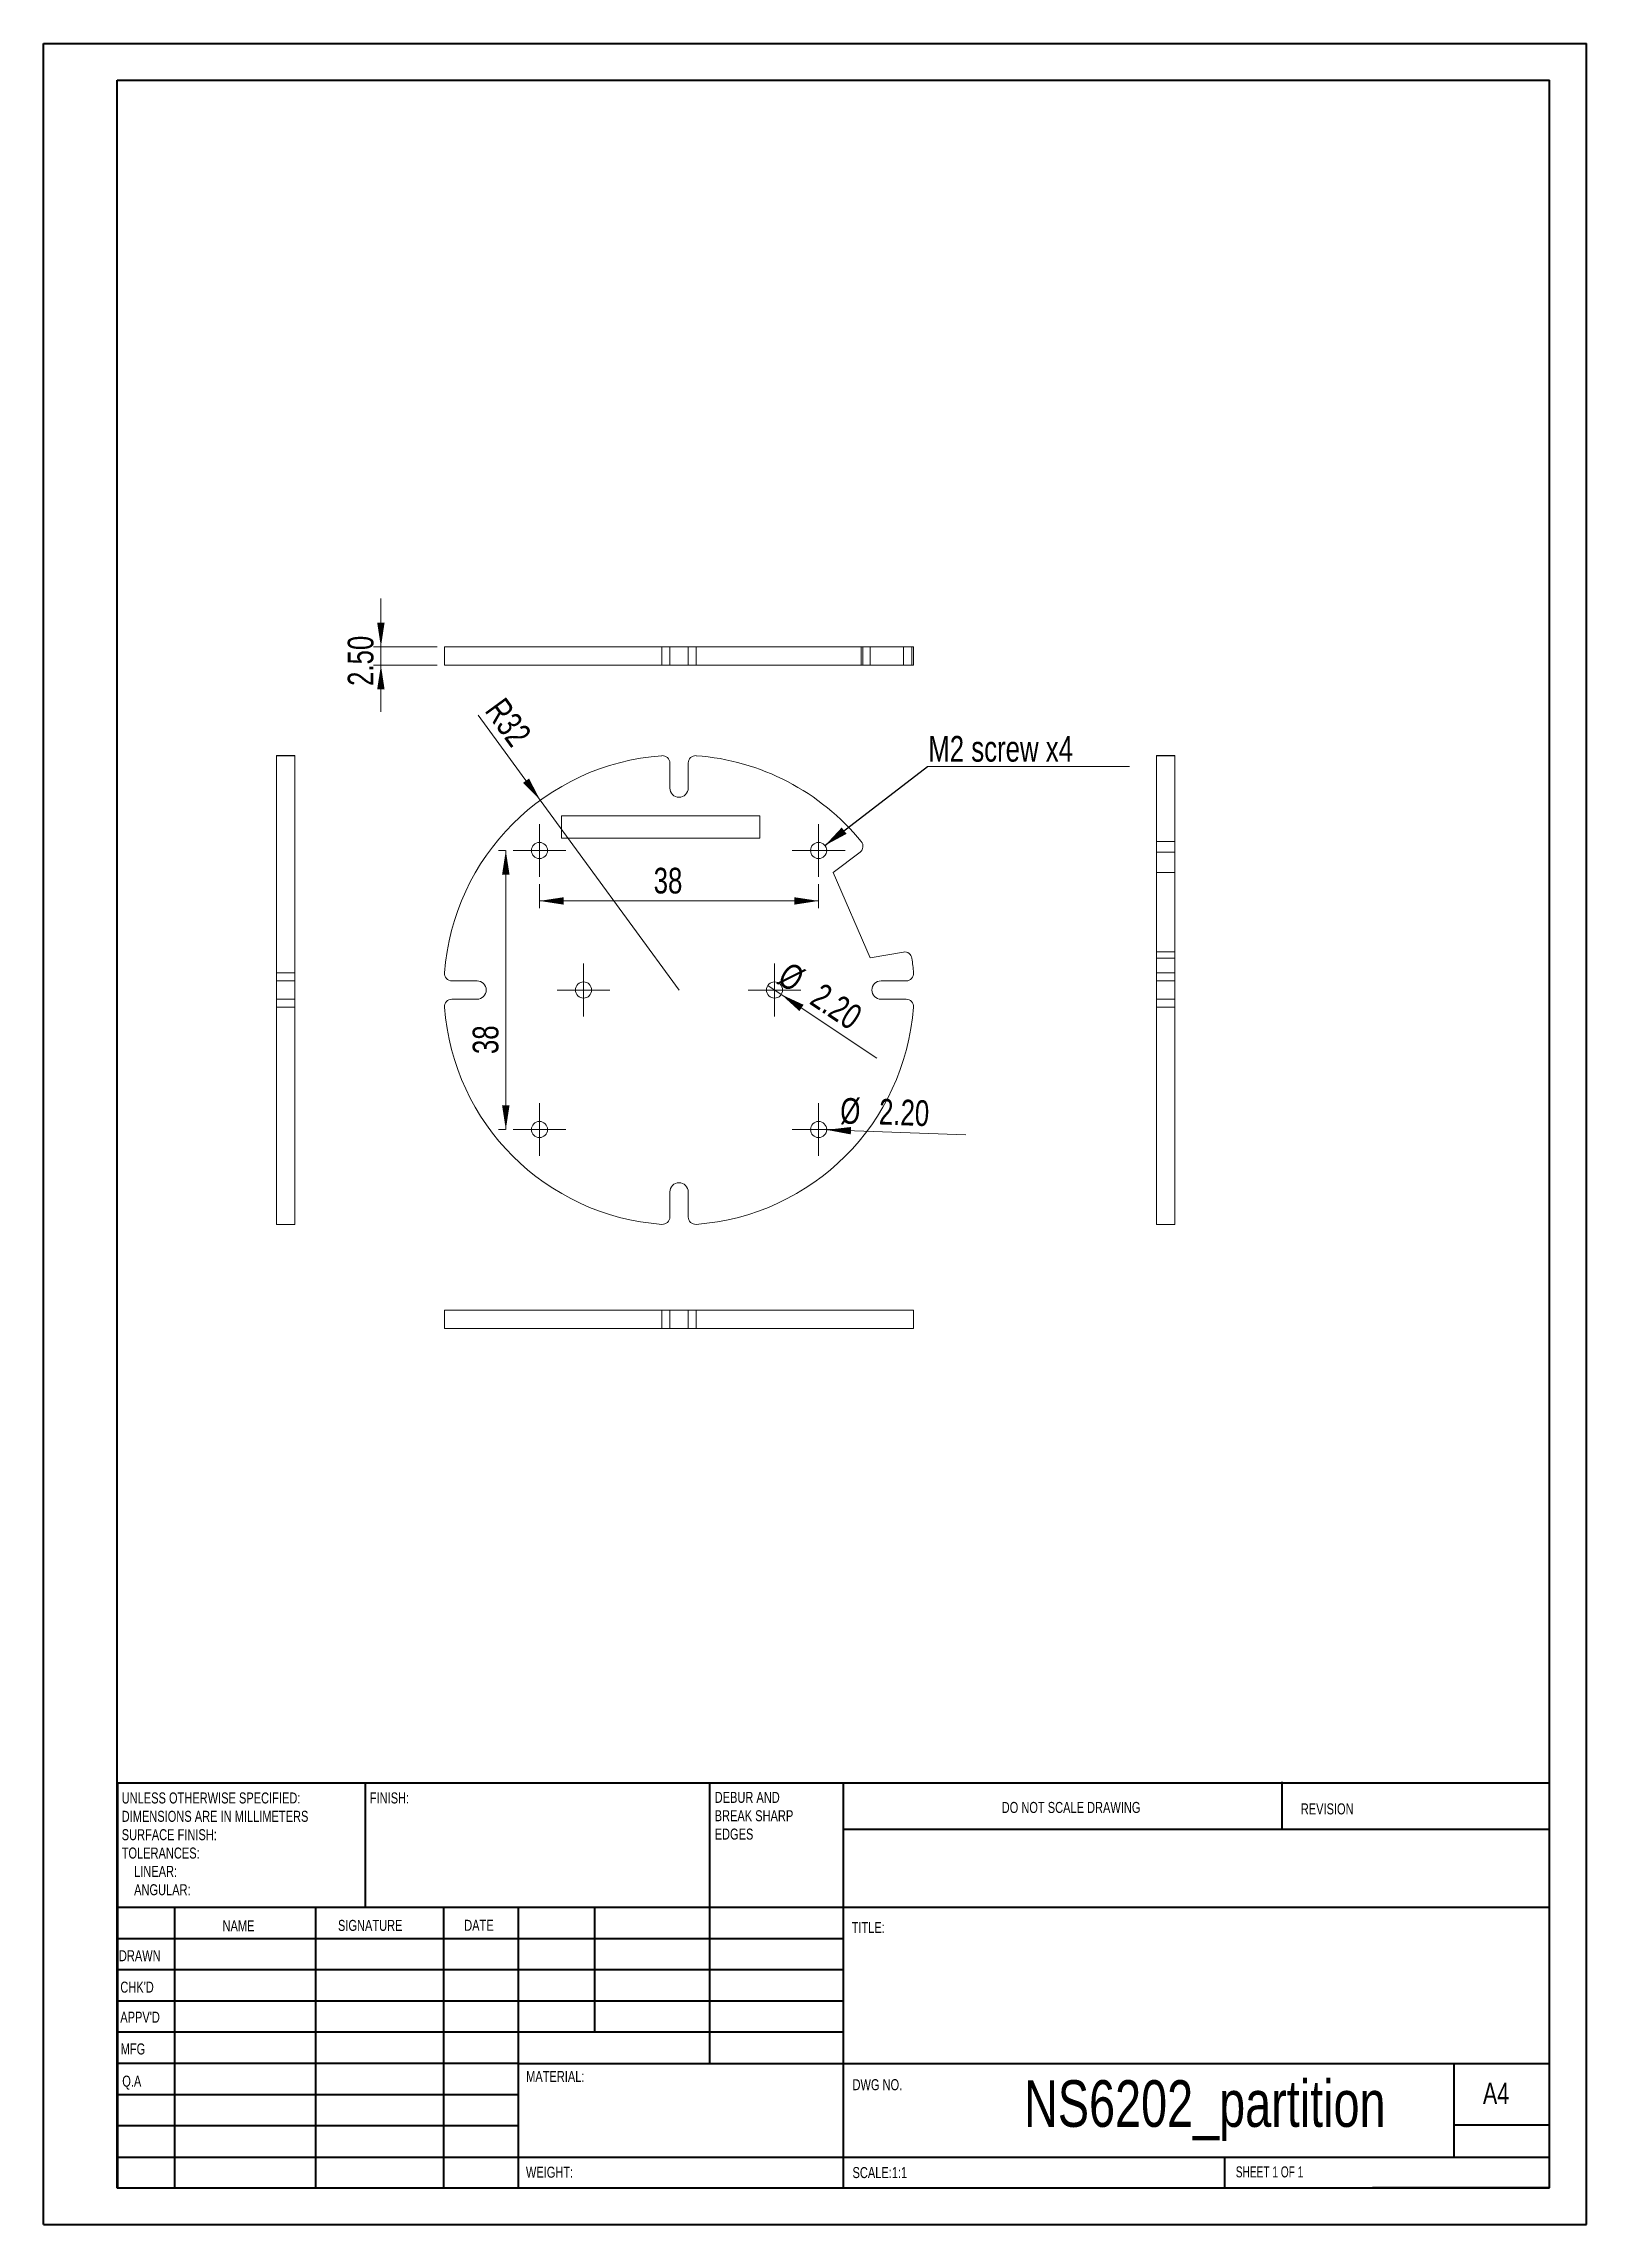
# Model space of a CAD drawing. Header units: millimetres. Extents: x 0 to 210, y 0 to 297.
import ezdxf

# ---------------------------------------------------------------- set-up
doc = ezdxf.new("R2010")
doc.units = ezdxf.units.MM
doc.styles.add('SLDTEXTSTYLE0', font='TXT', dxfattribs={"width": 0.75})
doc.styles.add('SLDTEXTSTYLE1', font='TXT', dxfattribs={"width": 0.6875})
doc.dimstyles.new('SLDDIMSTYLE0', dxfattribs={"dimtxt": 3.5, "dimasz": 3.302, "dimexe": 0, "dimexo": 0.0625, "dimgap": 0.875, "dimtad": 1, "dimrnd": 1e-09, "dimzin": 12, "dimdsep": 46, "dimtxsty": 'SLDTEXTSTYLE0', "dimsah": 1, "dimcen": 0.09, "dimadec": 0, "dimazin": 3, "dimtfac": 1, "dimtofl": 0, "dimtmove": 0, "dimatfit": 3, "dimfxl": 1, "dimfrac": 2, "dimtolj": 1, "dimtzin": 12, "dimarcsym": 0})
doc.dimstyles.new('SLDDIMSTYLE1', dxfattribs={"dimtxt": 3.5, "dimasz": 3.302, "dimexe": 0, "dimexo": 0.0625, "dimgap": 0.875, "dimtad": 1, "dimrnd": 1e-09, "dimzin": 12, "dimdsep": 46, "dimtxsty": 'SLDTEXTSTYLE0', "dimsah": 1, "dimcen": 0, "dimadec": 0, "dimazin": 3, "dimtfac": 1, "dimtofl": 0, "dimtmove": 0, "dimatfit": 3, "dimfxl": 1, "dimfrac": 2, "dimtolj": 1, "dimtzin": 12, "dimarcsym": 0})
doc.dimstyles.new('SLDDIMSTYLE2', dxfattribs={"dimtxt": 3.5, "dimasz": 3.302, "dimexe": 0, "dimexo": 0.0625, "dimgap": 0.875, "dimtad": 1, "dimrnd": 1e-09, "dimzin": 4, "dimdsep": 46, "dimtxsty": 'SLDTEXTSTYLE0', "dimblk1": 'NONE', "dimsah": 1, "dimcen": 0, "dimadec": 0, "dimazin": 1, "dimtfac": 1, "dimtmove": 0, "dimatfit": 3, "dimldrblk": 'NONE', "dimfxl": 1, "dimfrac": 2, "dimtolj": 1, "dimtzin": 12, "dimarcsym": 0})
doc.dimstyles.new('SLDDIMSTYLE3', dxfattribs={"dimtxt": 0, "dimasz": 3.302, "dimexe": 0, "dimexo": 0.0625, "dimgap": 0, "dimtad": 0, "dimtih": 1, "dimtoh": 1, "dimdec": 0, "dimrnd": 1e-09, "dimzin": 0, "dimdsep": 46, "dimtxsty": 'Standard', "dimsah": 1, "dimcen": 0.09, "dimadec": 0, "dimazin": 0, "dimtfac": 3.302, "dimtdec": 0, "dimtofl": 0, "dimtmove": 0, "dimatfit": 3, "dimfxl": 1, "dimfrac": 2, "dimtolj": 1, "dimtzin": 0, "dimarcsym": 0})
doc.dimstyles.new('SLDDIMSTYLE4', dxfattribs={"dimtxt": 3.5, "dimasz": 3.302, "dimexe": 0, "dimexo": 0.0625, "dimgap": 0.875, "dimtad": 1, "dimrnd": 1e-09, "dimzin": 4, "dimdsep": 46, "dimtxsty": 'SLDTEXTSTYLE0', "dimsah": 1, "dimcen": 0.09, "dimadec": 0, "dimazin": 1, "dimtfac": 1, "dimtmove": 0, "dimatfit": 0, "dimfxl": 1, "dimfrac": 2, "dimtolj": 1, "dimtzin": 12, "dimarcsym": 0})

# ---------------------------------------------------------------- blocks, each defined once
blk = doc.blocks.new('SW_NOTE_0')
at = {"color": 0, "linetype": 'Continuous', "lineweight": 0, "char_height": 1.5, "attachment_point": 1, "style": 'SLDTEXTSTYLE0'}
for s, insert in [('DEBUR AND', (0, 1.93)), ('BREAK SHARP', (0, -0.57)), ('EDGES', (0, -3.07))]:
    blk.add_mtext(s, dxfattribs=dict(at, insert=insert))
blk = doc.blocks.new('SW_NOTE_1')
at = {"color": 0, "linetype": 'Continuous', "lineweight": 0, "char_height": 1.5, "attachment_point": 1, "style": 'SLDTEXTSTYLE0'}
for s, insert in [('UNLESS OTHERWISE SPECIFIED:', (0, 1.93)), ('DIMENSIONS ARE IN MILLIMETERS', (0, -0.57)), ('TOLERANCES:', (0, -5.57)), ('SURFACE FINISH:', (0, -3.07)), ('LINEAR:', (1.69, -8.07)), ('ANGULAR:', (1.69, -10.57))]:
    blk.add_mtext(s, dxfattribs=dict(at, insert=insert))
blk = doc.blocks.new('_D')
at = {"color": 7, "linetype": 'Continuous', "lineweight": 0}
for p, q in [((67.57, 182.72), (67.57, 179.46)), ((105.57, 182.72), (105.57, 179.46)), ((67.57, 180.46), (105.57, 180.46))]:
    blk.add_line(p, q, dxfattribs=at)
for points in [[(67.57, 180.46), (70.87, 179.95), (70.87, 180.96)], [(105.57, 180.46), (102.27, 180.96), (102.27, 179.95)]]:
    blk.add_solid(points, dxfattribs=at)
at = {"color": 7, "linetype": 'Continuous', "lineweight": 0, "insert": (83.12, 184.97, -1.1), "char_height": 3.5, "attachment_point": 1, "style": 'SLDTEXTSTYLE0'}
blk.add_mtext('38', dxfattribs=at)
blk = doc.blocks.new('_D_1')
at = {"color": 7, "linetype": 'Continuous', "lineweight": 0}
for p, q in [((62.97, 187.32), (61.99, 187.32)), ((62.99, 187.32), (62.99, 149.32)), ((62.97, 149.32), (61.99, 149.32))]:
    blk.add_line(p, q, dxfattribs=at)
for points in [[(62.99, 187.32), (62.48, 184.02), (63.5, 184.02)], [(62.99, 149.32), (63.5, 152.63), (62.48, 152.63)]]:
    blk.add_solid(points, dxfattribs=at)
at = {"color": 7, "linetype": 'Continuous', "lineweight": 0, "insert": (58.48, 159.6, -1.1), "char_height": 3.5, "attachment_point": 1, "rotation": 90, "style": 'SLDTEXTSTYLE0'}
blk.add_mtext('38', dxfattribs=at)
blk = doc.blocks.new('_D_2')
at = {"color": 7, "linetype": 'Continuous', "lineweight": 0}
for q in [(59.21, 205.76), (86.57, 168.32)]:
    blk.add_line((67.69, 194.16), q, dxfattribs=at)
blk.add_solid([(67.69, 194.16), (66.15, 197.13), (65.33, 196.53)], dxfattribs=at)
at = {"color": 7, "linetype": 'Continuous', "lineweight": 0, "insert": (62.85, 208.42, -1.1), "char_height": 3.5, "attachment_point": 1, "rotation": 306.1588, "style": 'SLDTEXTSTYLE0'}
blk.add_mtext('R32', dxfattribs=at)
blk = doc.blocks.new('_D_3')
at = {"color": 7, "linetype": 'Continuous', "lineweight": 0}
for q in [(104.47, 149.36), (125.59, 148.61)]:
    blk.add_line((106.67, 149.28), q, dxfattribs=at)
blk.add_solid([(106.67, 149.28), (109.95, 148.66), (109.99, 149.67)], dxfattribs=at)
at = {"color": 7, "linetype": 'Continuous', "lineweight": 0, "char_height": 3.5, "attachment_point": 1, "rotation": 357.9457, "style": 'SLDTEXTSTYLE0'}
for s, insert in [('%%c', (108.59, 153.65, -1.1)), ('2.20', (113.86, 153.52, -1.1))]:
    blk.add_mtext(s, dxfattribs=dict(at, insert=insert))
blk = doc.blocks.new('_NONE')
blk = doc.blocks.new('_D_4')
at = {"color": 7, "linetype": 'Continuous', "lineweight": 0}
for q in [(98.65, 168.93), (113.49, 159.06)]:
    blk.add_line((100.49, 167.71), q, dxfattribs=at)
blk.add_solid([(100.49, 167.71), (102.95, 165.46), (103.52, 166.31)], dxfattribs=at)
at = {"color": 7, "linetype": 'Continuous', "lineweight": 0, "char_height": 3.5, "attachment_point": 1, "rotation": 326.3416, "style": 'SLDTEXTSTYLE0'}
for s, insert in [('%%c', (101.69, 172.33, -1.1)), ('2.20', (106.12, 169.45, -1.1))]:
    blk.add_mtext(s, dxfattribs=dict(at, insert=insert))
blk = doc.blocks.new('SW_NOTE_2')
at = {"color": 0, "linetype": 'Continuous', "lineweight": 0}
for p, q in [((0, 0), (27.51, 0)), ((27.51, 0), (0, 0)), ((0, 0), (27.51, 0)), ((27.51, 0), (0, 0)), ((0, 0), (27.51, 0)), ((27.51, 0), (0, 0))]:
    blk.add_line(p, q, dxfattribs=at)
at = {"color": 0, "linetype": 'Continuous', "lineweight": 0, "insert": (0.1, 4.15), "char_height": 3.5, "attachment_point": 1, "style": 'SLDTEXTSTYLE0'}
blk.add_mtext('M2 screw x4', dxfattribs=at)
blk = doc.blocks.new('SW_CENTERMARKSYMBOL_0')
at = {"color": 0, "linetype": 'Continuous', "lineweight": 0}
for p, q in [((0, 2.5), (0, 3.6)), ((-2.5, 0), (-3.6, 0)), ((0, 0), (-2.5, 0)), ((0, 0), (0, 2.5)), ((0, 0), (0, -2.5)), ((0, 0), (2.5, 0)), ((2.5, 0), (3.6, 0)), ((0, -2.5), (0, -3.6))]:
    blk.add_line(p, q, dxfattribs=at)
blk = doc.blocks.new('SW_CENTERMARKSYMBOL_1')
at = {"color": 0, "linetype": 'Continuous', "lineweight": 0}
for p, q in [((0, 2.5), (0, 3.6)), ((-2.5, 0), (-3.6, 0)), ((0, 0), (-2.5, 0)), ((0, 0), (0, 2.5)), ((0, 0), (0, -2.5)), ((0, 0), (2.5, 0)), ((2.5, 0), (3.6, 0)), ((0, -2.5), (0, -3.6))]:
    blk.add_line(p, q, dxfattribs=at)
blk = doc.blocks.new('SW_CENTERMARKSYMBOL_2')
at = {"color": 0, "linetype": 'Continuous', "lineweight": 0}
for p, q in [((0, 2.5), (0, 3.6)), ((-2.5, 0), (-3.6, 0)), ((0, 0), (-2.5, 0)), ((0, 0), (0, 2.5)), ((0, 0), (0, -2.5)), ((0, 0), (2.5, 0)), ((2.5, 0), (3.6, 0)), ((0, -2.5), (0, -3.6))]:
    blk.add_line(p, q, dxfattribs=at)
blk = doc.blocks.new('SW_CENTERMARKSYMBOL_3')
at = {"color": 0, "linetype": 'Continuous', "lineweight": 0}
for p, q in [((0, 2.5), (0, 3.6)), ((-2.5, 0), (-3.6, 0)), ((0, 0), (-2.5, 0)), ((0, 0), (0, 2.5)), ((0, 0), (0, -2.5)), ((0, 0), (2.5, 0)), ((2.5, 0), (3.6, 0)), ((0, -2.5), (0, -3.6))]:
    blk.add_line(p, q, dxfattribs=at)
blk = doc.blocks.new('SW_CENTERMARKSYMBOL_4')
at = {"color": 0, "linetype": 'Continuous', "lineweight": 0}
for p, q in [((0, 2.5), (0, 3.6)), ((-2.5, 0), (-3.6, 0)), ((0, 0), (-2.5, 0)), ((0, 0), (0, 2.5)), ((0, 0), (0, -2.5)), ((0, 0), (2.5, 0)), ((2.5, 0), (3.6, 0)), ((0, -2.5), (0, -3.6))]:
    blk.add_line(p, q, dxfattribs=at)
blk = doc.blocks.new('SW_CENTERMARKSYMBOL_5')
at = {"color": 0, "linetype": 'Continuous', "lineweight": 0}
for p, q in [((0, 2.5), (0, 3.6)), ((-2.5, 0), (-3.6, 0)), ((0, 0), (-2.5, 0)), ((0, 0), (0, 2.5)), ((0, 0), (0, -2.5)), ((0, 0), (2.5, 0)), ((2.5, 0), (3.6, 0)), ((0, -2.5), (0, -3.6))]:
    blk.add_line(p, q, dxfattribs=at)
blk = doc.blocks.new('_D_5')
at = {"color": 7, "linetype": 'Continuous', "lineweight": 0}
for p, q in [((45.99, 215.06), (45.99, 221.63)), ((53.65, 215.06), (44.99, 215.06)), ((45.99, 215.06), (45.99, 212.56)), ((53.65, 212.56), (44.99, 212.56)), ((45.99, 212.56), (45.99, 206.21))]:
    blk.add_line(p, q, dxfattribs=at)
for points in [[(45.99, 215.06), (46.49, 218.36), (45.48, 218.36)], [(45.99, 212.56), (45.48, 209.26), (46.49, 209.26)]]:
    blk.add_solid(points, dxfattribs=at)
at = {"color": 7, "linetype": 'Continuous', "lineweight": 0, "insert": (41.47, 209.74, 0.1), "char_height": 3.5, "attachment_point": 1, "rotation": 90, "style": 'SLDTEXTSTYLE0'}
blk.add_mtext('2.50', dxfattribs=at)

msp = doc.modelspace()

# ---------------------------------------------------------------- linework, layer by layer
at = {"color": 7, "linetype": 'Continuous', "lineweight": 40}
for p, q in [((0.079, 0.215), (0.079, 297.215)), ((0.079, 297.215), (210.079, 297.215)), ((210.079, 0.215), (210.079, 297.215)), ((210.079, 292.215), (210.079, 297.215)), ((10.079, 292.215), (205.079, 292.215)), ((10.079, 5.215), (10.079, 292.215)), ((205.079, 5.215), (205.079, 292.215)), ((10.111, 60.371), (205.079, 60.371)), ((10.111, 60.371), (10.111, 5.121)), ((43.911, 43.371), (43.911, 60.371)), ((90.711, 60.371), (90.711, 22.121)), ((108.911, 60.371), (108.911, 5.121)), ((168.679, 54.09), (168.679, 60.465)), ((205.079, 53.996), (108.911, 53.996)), ((205.079, 43.371), (10.111, 43.371)), ((17.911, 43.371), (17.911, 5.121)), ((37.102, 43.371), (37.102, 5.121)), ((54.51, 43.371), (54.51, 5.121)), ((64.711, 5.121), (64.711, 43.371)), ((75.111, 26.371), (75.111, 43.371)), ((108.911, 39.121), (10.111, 39.121)), ((108.911, 34.871), (10.111, 34.871)), ((108.911, 30.621), (10.111, 30.621)), ((108.911, 26.371), (10.111, 26.371)), ((64.711, 22.121), (10.111, 22.121)), ((64.711, 22.121), (205.079, 22.121)), ((192.079, 9.465), (192.079, 22.215)), ((64.711, 17.871), (10.111, 17.871)), ((64.711, 13.621), (10.111, 13.621)), ((205.079, 13.715), (192.079, 13.715)), ((10.111, 9.371), (205.079, 9.371)), ((160.879, 5.215), (160.879, 9.465)), ((10.079, 5.215), (205.079, 5.215)), ((205.079, 5.215), (180.988, 5.215)), ((0.079, 0.215), (210.079, 0.215))]:
    msp.add_line(p, q, dxfattribs=at)
at = {"color": 7, "linetype": 'Continuous', "lineweight": 15}
for p, q in [((54.651, 215.058), (54.651, 212.558)), ((54.651, 215.058), (54.654, 215.058)), ((54.654, 215.058), (54.654, 212.558)), ((84.247, 215.058), (54.654, 215.058)), ((84.247, 212.558), (84.247, 215.058)), ((84.247, 215.058), (85.32, 215.058)), ((85.32, 215.058), (85.32, 212.558)), ((85.32, 215.058), (87.82, 215.058)), ((87.82, 212.558), (87.82, 215.058)), ((87.82, 215.058), (88.892, 215.058)), ((88.892, 215.058), (88.892, 212.558)), ((111.385, 215.058), (88.892, 215.058)), ((111.385, 212.558), (111.385, 215.058)), ((111.385, 215.058), (111.609, 215.058)), ((111.609, 212.558), (111.609, 215.058)), ((111.609, 215.058), (112.57, 215.058)), ((112.57, 215.058), (112.57, 212.558)), ((112.57, 215.058), (117.119, 215.058)), ((117.119, 212.558), (117.119, 215.058)), ((117.119, 215.058), (118.277, 215.058)), ((118.277, 215.058), (118.277, 212.558)), ((118.485, 215.058), (118.277, 215.058)), ((118.485, 212.558), (118.485, 215.058)), ((118.485, 215.058), (118.488, 215.058)), ((118.488, 212.558), (118.488, 215.058)), ((54.654, 212.558), (54.651, 212.558)), ((84.247, 212.558), (54.654, 212.558)), ((85.32, 212.558), (84.247, 212.558)), ((85.32, 212.558), (87.82, 212.558)), ((88.892, 212.558), (87.82, 212.558)), ((111.385, 212.558), (88.892, 212.558)), ((111.609, 212.558), (111.385, 212.558)), ((111.609, 212.558), (112.57, 212.558)), ((112.57, 212.558), (117.119, 212.558)), ((118.277, 212.558), (117.119, 212.558)), ((118.485, 212.558), (118.277, 212.558)), ((118.488, 212.558), (118.485, 212.558)), ((34.282, 200.243), (31.782, 200.243)), ((31.782, 200.24), (31.782, 200.243)), ((34.282, 200.24), (31.782, 200.24)), ((31.782, 200.24), (31.782, 170.647)), ((34.282, 200.243), (34.282, 200.24)), ((34.282, 200.24), (34.282, 170.647)), ((85.32, 199.243), (85.32, 195.824)), ((87.82, 195.824), (87.82, 199.243)), ((154.057, 200.243), (151.557, 200.243)), ((151.557, 200.24), (151.557, 200.243)), ((154.057, 200.24), (151.557, 200.24)), ((151.557, 188.529), (151.557, 200.24)), ((154.057, 200.243), (154.057, 200.24)), ((154.057, 188.529), (154.057, 200.24)), ((97.57, 192.024), (70.57, 192.024)), ((70.57, 192.024), (70.57, 189.024)), ((97.57, 189.024), (97.57, 192.024)), ((70.57, 189.024), (97.57, 189.024)), ((151.557, 188.529), (154.057, 188.529)), ((151.557, 187.102), (151.557, 188.529)), ((154.057, 188.529), (154.057, 187.102)), ((111.215, 187.102), (107.57, 184.324)), ((107.57, 184.324), (112.57, 172.724)), ((154.057, 187.102), (151.557, 187.102)), ((151.557, 187.102), (151.557, 184.324)), ((154.057, 184.324), (151.557, 184.324)), ((151.557, 184.324), (151.557, 173.508)), ((154.057, 187.102), (154.057, 184.324)), ((154.057, 184.324), (154.057, 173.508)), ((112.57, 172.724), (117.119, 173.494)), ((154.057, 173.508), (151.557, 173.508)), ((151.557, 172.643), (151.557, 173.508)), ((154.057, 172.643), (151.557, 172.643)), ((151.557, 170.647), (151.557, 172.643)), ((154.057, 173.508), (154.057, 172.643)), ((154.057, 170.647), (154.057, 172.643)), ((31.782, 170.647), (34.282, 170.647)), ((31.782, 169.574), (31.782, 170.647)), ((34.282, 169.574), (31.782, 169.574)), ((31.782, 167.074), (31.782, 169.574)), ((34.282, 170.647), (34.282, 169.574)), ((34.282, 167.074), (34.282, 169.574)), ((59.07, 169.574), (55.651, 169.574)), ((117.488, 169.574), (114.07, 169.574)), ((151.557, 170.647), (154.057, 170.647)), ((151.557, 169.574), (151.557, 170.647)), ((154.057, 169.574), (151.557, 169.574)), ((151.557, 169.574), (151.557, 167.074)), ((154.057, 170.647), (154.057, 169.574)), ((154.057, 169.574), (154.057, 167.074)), ((31.782, 166.002), (31.782, 167.074)), ((31.782, 167.074), (34.282, 167.074)), ((34.282, 167.074), (34.282, 166.002)), ((55.651, 167.074), (59.07, 167.074)), ((114.07, 167.074), (117.488, 167.074)), ((151.557, 166.002), (151.557, 167.074)), ((151.557, 167.074), (154.057, 167.074)), ((154.057, 167.074), (154.057, 166.002)), ((34.282, 166.002), (31.782, 166.002)), ((31.782, 166.002), (31.782, 136.409)), ((34.282, 166.002), (34.282, 136.409)), ((154.057, 166.002), (151.557, 166.002)), ((151.557, 136.409), (151.557, 166.002)), ((154.057, 136.409), (154.057, 166.002)), ((85.32, 140.824), (85.32, 137.406)), ((87.82, 137.406), (87.82, 140.824)), ((31.782, 136.409), (34.282, 136.409)), ((31.782, 136.406), (31.782, 136.409)), ((31.782, 136.406), (34.282, 136.406)), ((34.282, 136.409), (34.282, 136.406)), ((151.557, 136.409), (154.057, 136.409)), ((151.557, 136.406), (151.557, 136.409)), ((151.557, 136.406), (154.057, 136.406)), ((154.057, 136.409), (154.057, 136.406)), ((54.651, 124.71), (54.651, 122.21)), ((54.651, 124.71), (54.654, 124.71)), ((54.654, 122.21), (54.651, 122.21)), ((54.654, 124.71), (54.654, 122.21)), ((54.654, 124.71), (84.247, 124.71)), ((54.654, 122.21), (84.247, 122.21)), ((84.247, 122.21), (84.247, 124.71)), ((84.247, 124.71), (85.32, 124.71)), ((85.32, 122.21), (84.247, 122.21)), ((85.32, 124.71), (85.32, 122.21)), ((87.82, 124.71), (85.32, 124.71)), ((87.82, 122.21), (85.32, 122.21)), ((87.82, 122.21), (87.82, 124.71)), ((87.82, 124.71), (88.892, 124.71)), ((88.892, 122.21), (87.82, 122.21)), ((88.892, 124.71), (88.892, 122.21)), ((88.892, 124.71), (118.485, 124.71)), ((88.892, 122.21), (118.485, 122.21)), ((118.485, 122.21), (118.485, 124.71)), ((118.485, 124.71), (118.488, 124.71)), ((118.488, 122.21), (118.485, 122.21)), ((118.488, 122.21), (118.488, 124.71))]:
    msp.add_line(p, q, dxfattribs=at)
for centre in [(67.57, 187.324), (105.57, 187.324), (73.57, 168.324), (99.57, 168.324), (67.57, 149.324), (105.57, 149.324)]:
    msp.add_circle(centre, 1.1, dxfattribs=at)
for centre, radius, start, end in [((86.57, 168.324), 32, 94.16222, 175.83778), ((84.32, 199.243), 1, 0, 94.16222), ((88.82, 199.243), 1, 85.83778, 180), ((86.57, 168.324), 32, 39.15252, 85.83778), ((86.57, 195.824), 1.25, 180, 0), ((110.609, 187.897), 1, 307.30395, 39.15252), ((117.286, 172.508), 1, 7.75663, 99.6052), ((86.57, 168.324), 32, 4.16222, 7.75663), ((55.651, 170.574), 1, 175.83778, 270), ((59.07, 168.324), 1.25, 270, 90), ((114.07, 168.324), 1.25, 90, 270), ((117.488, 170.574), 1, 270, 4.16222), ((55.651, 166.074), 1, 90, 184.16222), ((117.488, 166.074), 1, 355.83778, 90), ((86.57, 168.324), 32, 184.16222, 265.83778), ((86.57, 168.324), 32, 274.16222, 355.83778), ((86.57, 140.824), 1.25, 0, 180), ((84.32, 137.406), 1, 265.83778, 0), ((88.82, 137.406), 1, 180, 274.16222)]:
    msp.add_arc(centre, radius, start, end, dxfattribs=at)

# ---------------------------------------------------------------- block references
at = {"color": 7, "linetype": 'Continuous', "lineweight": 0}
for name, p in [('SW_NOTE_2', (120.399, 198.776)), ('SW_CENTERMARKSYMBOL_5', (67.57, 187.324)), ('SW_CENTERMARKSYMBOL_4', (105.57, 187.324)), ('SW_CENTERMARKSYMBOL_0', (73.57, 168.324)), ('SW_CENTERMARKSYMBOL_1', (99.57, 168.324)), ('SW_CENTERMARKSYMBOL_2', (67.57, 149.324)), ('SW_CENTERMARKSYMBOL_3', (105.57, 149.324)), ('SW_NOTE_1', (10.704, 57.108)), ('SW_NOTE_0', (91.42, 57.19))]:
    msp.add_blockref(name, p, dxfattribs=at)

# ---------------------------------------------------------------- texts
for s, insert, char_height, attachment_point, style in [('FINISH:', (44.482, 59.04), 1.5, 1, 'SLDTEXTSTYLE0'), ('DO NOT SCALE DRAWING', (130.493, 57.748), 1.5, 1, 'SLDTEXTSTYLE0'), ('REVISION', (171.206, 57.55), 1.5, 1, 'SLDTEXTSTYLE0'), ('NAME', (24.433, 41.622), 1.5, 1, 'SLDTEXTSTYLE0'), ('SIGNATURE', (40.144, 41.683), 1.5, 1, 'SLDTEXTSTYLE0'), ('DATE', (57.326, 41.697), 1.5, 1, 'SLDTEXTSTYLE0'), ('TITLE:', (110.067, 41.399), 1.5, 1, 'SLDTEXTSTYLE0'), ('DRAWN', (10.323, 37.551), 1.5, 1, 'SLDTEXTSTYLE0'), ("CHK'D", (10.521, 33.275), 1.5, 1, 'SLDTEXTSTYLE0'), ("APPV'D", (10.513, 29.185), 1.5, 1, 'SLDTEXTSTYLE0'), ('MFG', (10.566, 24.855), 1.5, 1, 'SLDTEXTSTYLE0'), ('MATERIAL:', (65.757, 21.107), 1.5, 1, 'SLDTEXTSTYLE0'), ('Q.A', (10.78, 20.471), 1.5, 1, 'SLDTEXTSTYLE0'), ('DWG NO.', (110.185, 19.99), 1.5, 1, 'SLDTEXTSTYLE0'), ('NS6202_partition', (158.141, 19.847), 6.35, 2, 'SLDTEXTSTYLE0'), ('A4', (196, 19.515), 2.9104, 1, 'SLDTEXTSTYLE0'), ('WEIGHT:', (65.729, 8.07), 1.4986, 1, 'SLDTEXTSTYLE0'), ('SCALE:1:1', (110.185, 8.021), 1.5, 1, 'SLDTEXTSTYLE0'), ('SHEET 1 OF 1', (162.357, 8.115), 1.5, 1, 'SLDTEXTSTYLE1')]:
    msp.add_mtext(s, dxfattribs=dict(at, insert=insert, char_height=char_height, attachment_point=attachment_point, style=style))

# ---------------------------------------------------------------- dimensions: what is measured, and where the dimension line sits
for base, p1, p2, dimstyle, picture, middle in [((45.987, 212.558), (54.654, 215.058), (54.654, 212.558), 'SLDDIMSTYLE4', '_D_5', (45.987, 215.686)), ((62.988, 149.324), (63.97, 187.324), (63.97, 149.324), 'SLDDIMSTYLE0', '_D_1', (62.988, 163.609))]:
    dim = msp.add_linear_dim(base=base, p1=p1, p2=p2, angle=90, dimstyle=dimstyle, dxfattribs=at)
    dim.commit()
    dim.dimension.update_dxf_attribs({"geometry": picture, "text_midpoint": middle, "dimtype": 160})
dim = msp.add_radius_dim(center=(86.57, 168.324), mpoint=(67.689, 194.161), dimstyle='SLDDIMSTYLE1', dxfattribs=at)
dim.commit()
dim.dimension.update_dxf_attribs({"geometry": '_D_2', "text_midpoint": (62.359, 201.454), "dimtype": 164})
dim = msp.add_linear_dim(base=(105.57, 180.457), p1=(67.57, 183.724), p2=(105.57, 183.724), dimstyle='SLDDIMSTYLE0', dxfattribs=at)
dim.commit()
dim.dimension.update_dxf_attribs({"geometry": '_D', "text_midpoint": (87.128, 180.457), "dimtype": 160})
for p1, p2, picture, middle in [((98.654, 168.934), (100.485, 167.715), '_D_4', (106.34, 163.816)), ((104.47, 149.364), (106.669, 149.285), '_D_3', (117.329, 148.903))]:
    dim = msp.add_diameter_dim_2p(p1=p1, p2=p2, dimstyle='SLDDIMSTYLE2', dxfattribs=at)
    dim.commit()
    dim.dimension.update_dxf_attribs({"geometry": picture, "text_midpoint": middle, "dimtype": 163})

# ---------------------------------------------------------------- leaders
msp.add_leader([(106.43, 188.009), (120.399, 198.776)], dimstyle='SLDDIMSTYLE3', dxfattribs=at)

doc.saveas('drawing.dxf')
